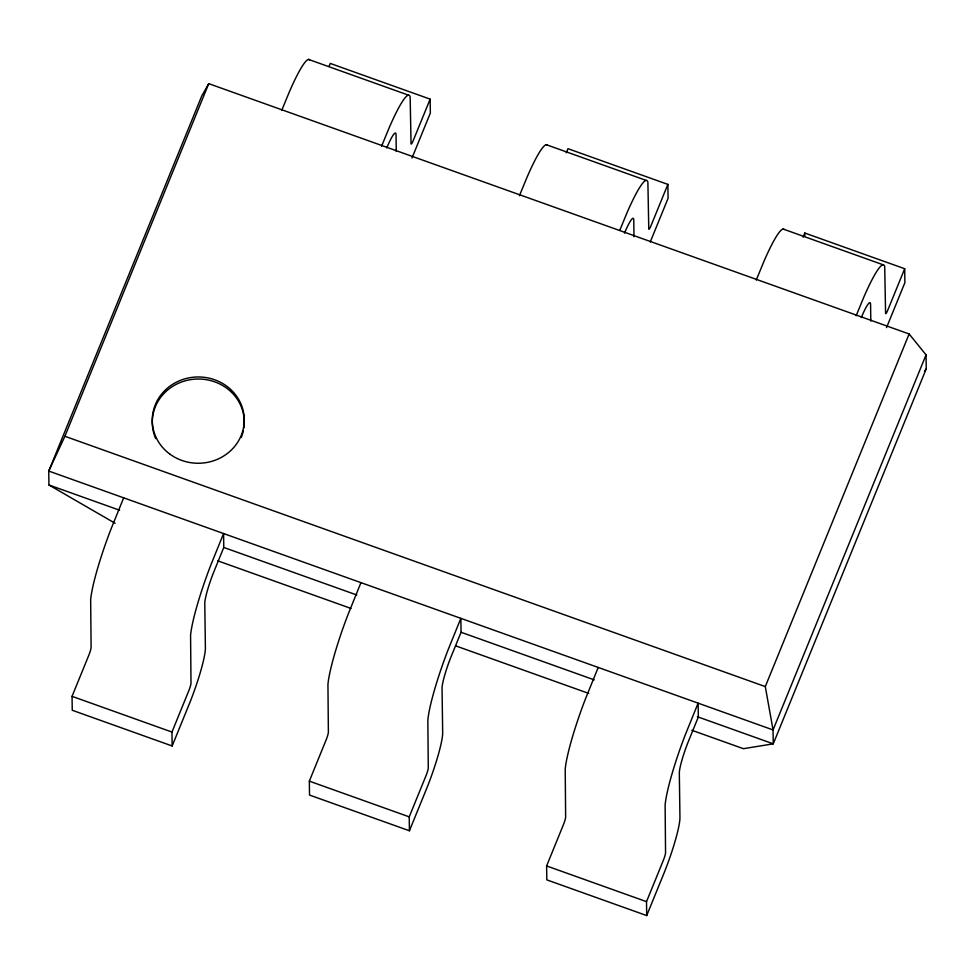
<?xml version="1.0" encoding="UTF-8"?>
<svg xmlns="http://www.w3.org/2000/svg" width="975" height="975" viewBox="0 0 975 975"><rect width="100%" height="100%" fill="white"/><g stroke="black" fill="none" stroke-linecap="round" stroke-linejoin="round"><path stroke-width="1.46" d="M115.099 523.27L48.945 484.977L48.75 471.059L64.898 436.276L208.735 83.655L909.127 333.974L926.055 354.863L926.25 368.782L773.248 743.84L743.401 748.69L691.836 730.263M123.679 497.835L110.992 529.108A66.946 8.592 -70.3 0 0 90.663 599.613L91.102 647.571A6.606 0.841 -70.3 0 1 89.103 654.517L72.052 696.345L72.248 710.263L172.161 745.973L188.894 704.949A46.8 6.008 -70.3 0 0 205.396 647.693L204.787 603.622A26.739 3.425 -70.3 0 1 214.22 570.899L223.775 547.462L223.58 533.544L210.905 564.817A66.946 8.592 -70.3 0 0 190.576 635.322L191.002 683.28A6.606 0.841 -70.3 0 1 189.004 690.227L171.966 732.054L172.161 745.973M281.69 110.48L289.368 91.845A66.946 8.592 -70.3 0 1 309.599 59.828M329.123 66.178L330.245 63.424L430.146 99.133L430.341 113.051L413.607 154.074A46.8 6.008 -70.3 0 1 411.962 158.011M381.591 146.177L389.269 127.542A66.946 8.592 -70.3 0 1 410.158 97.025L411.048 143.873A6.606 0.841 -70.3 0 0 413.107 140.863L430.146 99.133M360.957 582.636L348.27 613.909A66.946 8.592 -70.3 0 0 327.941 684.426L328.38 732.371A6.606 0.841 -70.3 0 1 326.369 739.318L309.331 781.146L309.526 795.064L409.427 830.773L426.16 789.75A46.8 6.008 -70.3 0 0 442.674 732.493L442.053 688.423A26.739 3.425 -70.3 0 1 451.486 655.7L461.053 632.263L460.858 618.345L448.171 649.618A66.946 8.592 -70.3 0 0 427.842 720.123L428.281 768.081A6.606 0.841 -70.3 0 1 426.282 775.027L409.232 816.855L409.427 830.773M519.419 195.743L527.097 177.109A66.946 8.592 -70.3 0 1 547.328 145.104M566.28 152.819L567.974 148.688L667.875 184.397L668.07 198.315L651.337 239.338A46.8 6.008 -70.3 0 1 650.24 241.983M619.881 230.076L626.998 212.806A66.946 8.592 -70.3 0 1 647.888 182.288L648.777 229.137A6.606 0.841 -70.3 0 0 650.825 226.127L667.875 184.397M598.223 667.436L585.536 698.709A66.946 8.592 -70.3 0 0 565.207 769.226L565.646 817.172A6.606 0.841 -70.3 0 1 563.648 824.131L546.609 865.946L546.804 879.864L646.705 915.574L663.439 874.551A46.8 6.008 -70.3 0 0 679.941 817.294L679.331 773.224A26.739 3.425 -70.3 0 1 688.764 740.5L698.319 717.064L698.124 703.146L685.449 734.419A66.946 8.592 -70.3 0 0 665.121 804.923L665.559 852.881A6.606 0.841 -70.3 0 1 663.548 859.828L646.51 901.656L646.705 915.574M756.234 280.081L763.912 261.446A66.946 8.592 -70.3 0 1 784.144 229.442M803.108 237.157L804.789 233.037L904.69 268.734L904.885 282.652L888.152 323.676A46.8 6.008 -70.3 0 1 886.507 327.624M856.148 315.79L863.813 297.156A66.946 8.592 -70.3 0 1 884.703 266.626L885.592 313.475A6.606 0.841 -70.3 0 0 887.652 310.464L904.69 268.734M697.357 716.71L773.248 743.84L773.053 729.934L765.29 686.595L909.127 333.974M926.055 354.863L773.053 729.934L48.75 471.059L201.752 95.989L208.735 83.655M924.532 371.28L926.25 368.782M308.551 59.426L408.452 95.136M783.096 229.027L883.009 264.737M546.28 144.69L646.181 180.399M64.898 436.276L765.29 686.595M48.945 484.977L119.632 510.242M223.933 547.511L356.862 595.018M461.053 632.263L594.238 679.868M217.803 560.844L351 608.449M455.544 645.816L588.729 693.408M72.052 696.345L171.966 732.054M309.331 781.146L409.232 816.855M546.609 865.946L646.51 901.656M870.809 321.116L870.578 304.395A26.739 3.425 -70.3 0 0 861.303 317.545M804.789 233.037L804.826 235.816M633.994 236.767L633.762 220.058A26.739 3.425 -70.3 0 0 624.487 233.208M396.264 151.503L396.033 134.794A26.739 3.425 -70.3 0 0 386.758 147.944M243.36 430.658A45.996 43.144 -0.8 0 1 241.264 437.458M155.708 438.567A45.996 43.144 -0.8 0 1 192.465 379.372A45.996 43.144 -0.8 0 1 243.86 427.891M170.101 454.277A45.996 43.144 -0.8 0 0 243.835 425.843A45.996 43.144 -0.8 0 0 180.826 380.213A45.996 43.144 -0.8 0 0 170.101 454.277"/></g></svg>
